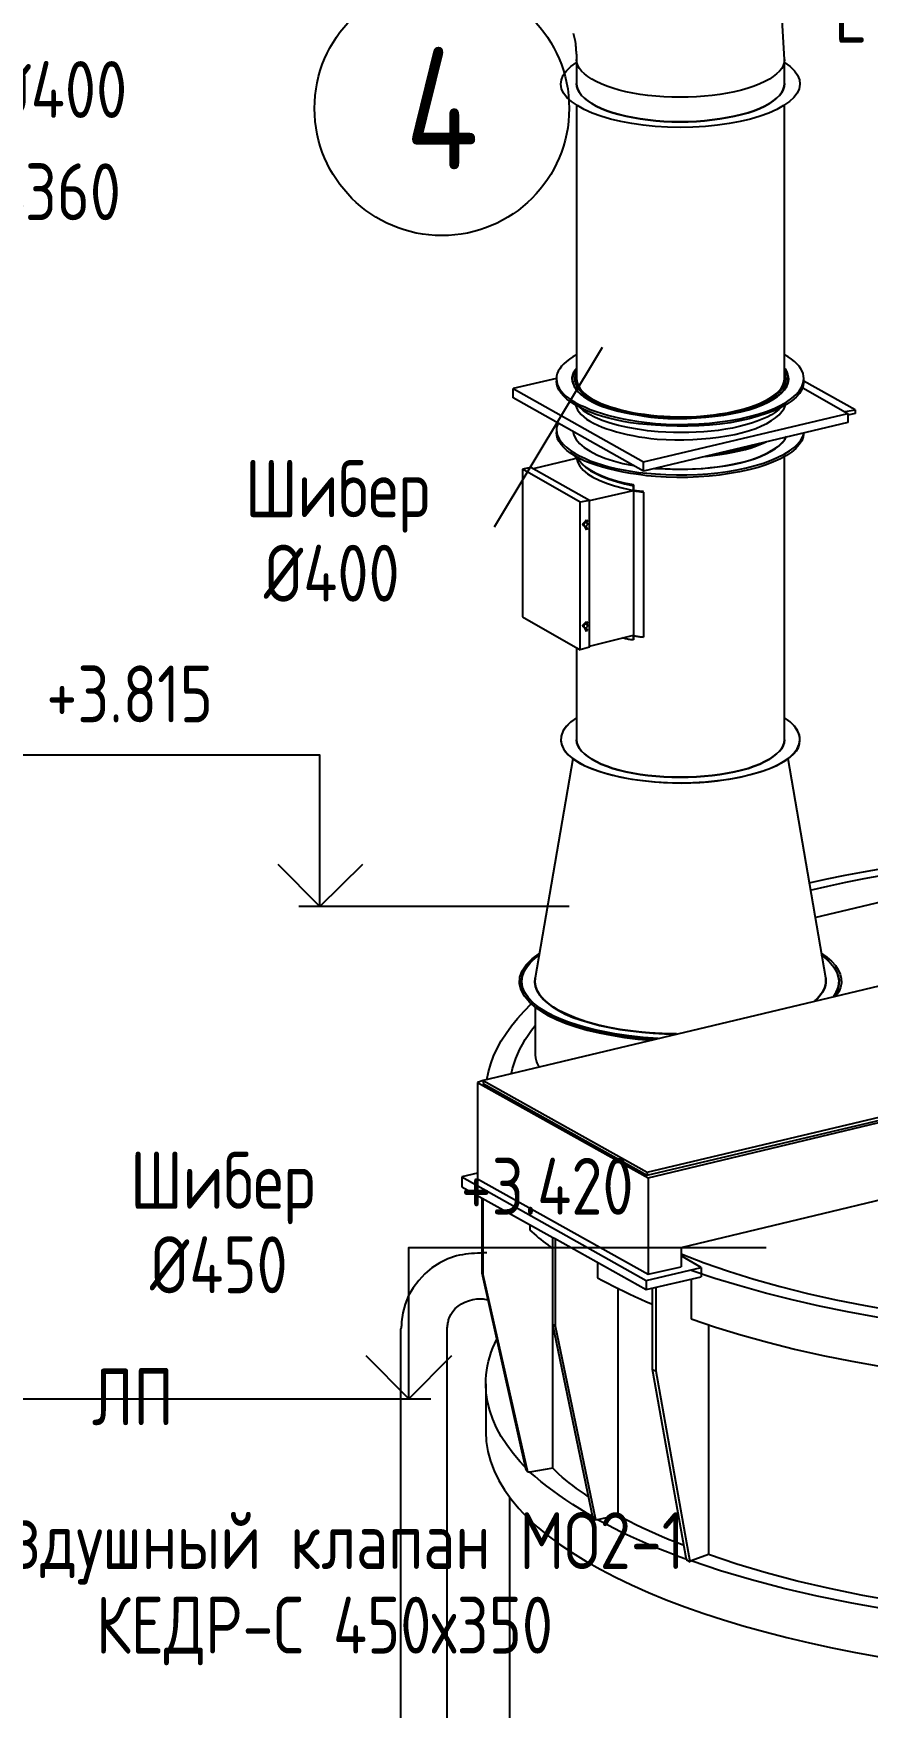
# Model space of a CAD drawing. Header units: metres. Extents: x 20 to 415, y 5 to 292.
# Drawn here: x 208.39 to 225.43, y 140.91 to 175.1 of the extents above; entities that cross this region are included whole.
import ezdxf
from ezdxf.enums import TextEntityAlignment as Align

# ---------------------------------------------------------------- set-up
doc = ezdxf.new("R2010")
doc.units = ezdxf.units.M
for name, color, linetype in [('АРМАТУРА', 8, 'Continuous'), ('ВОЗДУХОВОДЫ', 7, 'Continuous'), ('ОБОЗНАЧЕНИЯ', 7, 'Continuous'), ('ОБОРУДОВАНИЕ', 8, 'Continuous'), ('ПОЗИЦИИ', 1, 'Continuous')]:
    doc.layers.add(name, color=color, linetype=linetype)
doc.styles.add('GOST', font='isocpeur.ttf')

msp = doc.modelspace()

# ---------------------------------------------------------------- linework, layer by layer
at = {"layer": 'АРМАТУРА'}
for points in [[(218.549, 166.238), (218.38, 166.201)], [(219.747, 165.564), (218.549, 166.238)], [(218.605, 166.219), (219.485, 166.425)], [(219.485, 166.425), (219.48, 166.43), (219.476, 166.435), (219.472, 166.438), (219.47, 166.441), (219.468, 166.444), (219.467, 166.447), (219.467, 166.45), (219.466, 166.453), (219.466, 166.458), (219.466, 166.463)], [(219.466, 166.463), (219.466, 166.425)], [(219.485, 166.425), (219.485, 166.463)], [(219.485, 166.425), (219.508, 166.342), (219.553, 166.262), (219.621, 166.185), (219.71, 166.111), (219.819, 166.041), (219.948, 165.976), (220.096, 165.916), (220.262, 165.861), (220.446, 165.813), (220.646, 165.77)], [(219.503, 166.444), (219.546, 166.372), (219.606, 166.303), (219.683, 166.236), (219.776, 166.173), (219.885, 166.114), (220.009, 166.058), (220.148, 166.007), (220.3, 165.96), (220.467, 165.919), (220.646, 165.882)], [(219.503, 166.444), (219.541, 166.372), (219.599, 166.303), (219.675, 166.236), (219.768, 166.172), (219.878, 166.112), (220.004, 166.054), (220.144, 166.001), (220.299, 165.951), (220.466, 165.905), (220.646, 165.863)], [(220.646, 165.882), (220.467, 165.919), (220.3, 165.96), (220.148, 166.007), (220.009, 166.058), (219.885, 166.114), (219.776, 166.173), (219.683, 166.236), (219.606, 166.303), (219.546, 166.372), (219.503, 166.444)], [(219.56, 165.526), (218.38, 166.201)], [(218.38, 166.201), (218.38, 163.186)], [(220.646, 165.882), (220.646, 165.77)], [(220.646, 165.77), (220.646, 165.863)], [(219.747, 165.564), (219.56, 165.526)], [(219.56, 162.512), (219.56, 165.526)], [(219.747, 165.564), (220.646, 165.77)], [(219.747, 162.568), (219.747, 165.564)], [(220.646, 165.77), (220.663, 165.765), (220.681, 165.761), (220.701, 165.757), (220.721, 165.754), (220.742, 165.751), (220.763, 165.748), (220.785, 165.745), (220.807, 165.742), (220.829, 165.737), (220.851, 165.732)], [(220.646, 165.77), (220.663, 165.769), (220.681, 165.768), (220.701, 165.766), (220.721, 165.763), (220.742, 165.761), (220.763, 165.758), (220.785, 165.755), (220.807, 165.753), (220.829, 165.752), (220.851, 165.751)], [(220.646, 165.77), (220.646, 162.812)], [(220.851, 165.732), (220.851, 162.774)], [(219.634, 165.04), (219.629, 165.045), (219.625, 165.051), (219.622, 165.056), (219.62, 165.061), (219.618, 165.066), (219.617, 165.069), (219.616, 165.073), (219.616, 165.075), (219.616, 165.077), (219.616, 165.077), (219.616, 165.083), (219.618, 165.088), (219.62, 165.094), (219.624, 165.098), (219.628, 165.103), (219.632, 165.107), (219.637, 165.11), (219.642, 165.112), (219.648, 165.114), (219.653, 165.115)], [(219.672, 165.115), (219.666, 165.11), (219.661, 165.105), (219.656, 165.102), (219.651, 165.099), (219.646, 165.096), (219.642, 165.093), (219.639, 165.09), (219.637, 165.086), (219.635, 165.082), (219.634, 165.077), (219.634, 165.071), (219.635, 165.066), (219.635, 165.061), (219.636, 165.056), (219.637, 165.051), (219.639, 165.048), (219.641, 165.044), (219.644, 165.042), (219.648, 165.04), (219.653, 165.04)], [(219.653, 165.115), (219.691, 165.171)], [(219.691, 164.965), (219.653, 165.04)], [(219.653, 165.04), (219.672, 165.04)], [(219.709, 165.133), (219.672, 165.096)], [(219.691, 165.133), (219.672, 165.096)], [(219.672, 165.04), (219.678, 165.04), (219.683, 165.042), (219.688, 165.044), (219.693, 165.048), (219.698, 165.051), (219.702, 165.056), (219.705, 165.061), (219.707, 165.066), (219.709, 165.071), (219.709, 165.077), (219.709, 165.082), (219.709, 165.086), (219.709, 165.09), (219.708, 165.093), (219.707, 165.096), (219.705, 165.099), (219.703, 165.102), (219.7, 165.105), (219.696, 165.11), (219.691, 165.115)], [(219.672, 165.04), (219.709, 164.965)], [(219.672, 165.04), (219.691, 164.965)], [(219.691, 165.171), (219.709, 165.133)], [(219.691, 165.171), (219.691, 165.133)], [(218.38, 163.186), (219.56, 162.512)], [(219.634, 162.98), (219.629, 162.981), (219.625, 162.982), (219.622, 162.985), (219.62, 162.988), (219.618, 162.992), (219.617, 162.996), (219.616, 163.001), (219.616, 163.006), (219.616, 163.012), (219.616, 163.018), (219.616, 163.018), (219.618, 163.02), (219.62, 163.022), (219.624, 163.025), (219.628, 163.029), (219.632, 163.034), (219.637, 163.039), (219.642, 163.044), (219.648, 163.049), (219.653, 163.055)], [(219.672, 163.036), (219.666, 163.036), (219.661, 163.034), (219.656, 163.032), (219.651, 163.029), (219.646, 163.025), (219.642, 163.02), (219.639, 163.015), (219.637, 163.01), (219.635, 163.004), (219.634, 162.999), (219.634, 162.993), (219.635, 162.988), (219.635, 162.983), (219.636, 162.978), (219.637, 162.973), (219.639, 162.969), (219.641, 162.966), (219.644, 162.963), (219.648, 162.962), (219.653, 162.961)], [(219.653, 163.055), (219.691, 163.092)], [(219.691, 162.886), (219.653, 162.961)], [(219.653, 162.961), (219.672, 162.961)], [(219.709, 163.055), (219.672, 163.036)], [(219.691, 163.055), (219.672, 163.018)], [(219.672, 162.961), (219.678, 162.962), (219.683, 162.963), (219.688, 162.966), (219.693, 162.969), (219.698, 162.973), (219.702, 162.978), (219.705, 162.983), (219.707, 162.988), (219.709, 162.993), (219.709, 162.999), (219.709, 163.004), (219.709, 163.01), (219.709, 163.015), (219.708, 163.02), (219.707, 163.025), (219.705, 163.029), (219.703, 163.032), (219.7, 163.034), (219.696, 163.036), (219.691, 163.036)], [(219.672, 162.961), (219.709, 162.905)], [(219.672, 162.961), (219.691, 162.886)], [(219.691, 163.092), (219.709, 163.055)], [(219.691, 163.092), (219.691, 163.055)], [(219.747, 162.587), (220.646, 162.812)], [(220.646, 162.812), (220.646, 162.718)], [(220.646, 162.718), (220.646, 162.812)], [(220.646, 162.812), (220.663, 162.806), (220.681, 162.801), (220.701, 162.795), (220.721, 162.79), (220.742, 162.786), (220.763, 162.782), (220.785, 162.779), (220.807, 162.776), (220.829, 162.775), (220.851, 162.774)], [(219.747, 162.568), (219.56, 162.512)], [(220.646, 162.718), (220.619, 162.719), (220.593, 162.72), (220.57, 162.723), (220.548, 162.726), (220.526, 162.73), (220.505, 162.734), (220.485, 162.739), (220.464, 162.744), (220.443, 162.75), (220.421, 162.755)]]:
    msp.add_lwpolyline(points, dxfattribs=at)
at = {"layer": 'ВОЗДУХОВОДЫ'}
for points in [[(223.735, 174.57), (223.676, 175.5), (223.473, 176.416), (223.14, 177.301), (222.688, 178.14), (222.132, 178.916), (221.482, 179.615), (220.753, 180.219), (219.956, 180.714), (219.105, 181.083), (218.211, 181.31)], [(219.419, 175.113), (219.431, 175.057), (219.443, 175.001), (219.455, 174.944), (219.466, 174.888), (219.467, 174.855), (219.468, 174.823), (219.47, 174.791), (219.473, 174.76), (219.475, 174.729), (219.478, 174.698), (219.481, 174.667), (219.483, 174.635), (219.484, 174.603), (219.485, 174.57)], [(223.735, 174.514), (223.851, 174.428), (223.94, 174.34), (224.002, 174.249), (224.038, 174.158), (224.049, 174.067), (224.033, 173.976), (223.992, 173.886), (223.925, 173.799), (223.833, 173.715), (223.716, 173.634), (223.576, 173.553), (223.415, 173.479), (223.236, 173.413), (223.039, 173.354), (222.827, 173.304), (222.601, 173.262), (222.364, 173.228), (222.117, 173.204), (221.862, 173.189), (221.6, 173.184), (221.344, 173.189), (221.093, 173.204), (220.849, 173.228), (220.614, 173.262), (220.391, 173.304), (220.18, 173.354), (219.983, 173.413), (219.804, 173.479), (219.643, 173.553), (219.503, 173.634), (219.382, 173.715), (219.288, 173.799), (219.22, 173.886), (219.179, 173.976), (219.164, 174.067), (219.176, 174.158), (219.214, 174.249), (219.278, 174.34), (219.368, 174.428), (219.485, 174.514)], [(223.735, 174.514), (223.851, 174.428), (223.94, 174.34), (224.002, 174.249), (224.038, 174.158), (224.049, 174.067), (224.033, 173.976), (223.992, 173.886), (223.925, 173.799), (223.833, 173.715), (223.716, 173.634), (223.576, 173.553), (223.415, 173.479), (223.236, 173.413), (223.039, 173.354), (222.827, 173.304), (222.601, 173.262), (222.364, 173.228), (222.117, 173.204), (221.862, 173.189), (221.6, 173.184), (221.344, 173.189), (221.093, 173.204), (220.849, 173.228), (220.614, 173.262), (220.391, 173.304), (220.18, 173.354), (219.983, 173.413), (219.804, 173.479), (219.643, 173.553), (219.503, 173.634), (219.382, 173.715), (219.288, 173.799), (219.22, 173.886), (219.179, 173.976), (219.164, 174.067), (219.176, 174.158), (219.214, 174.249), (219.278, 174.34), (219.368, 174.428), (219.485, 174.514)], [(219.485, 174.57), (219.485, 174.083)], [(223.735, 174.57), (223.728, 174.509), (223.709, 174.449), (223.676, 174.39), (223.631, 174.333), (223.573, 174.277), (223.504, 174.223), (223.424, 174.171), (223.332, 174.121), (223.23, 174.073), (223.117, 174.027), (222.99, 173.984), (222.855, 173.946), (222.714, 173.912), (222.567, 173.883), (222.415, 173.858), (222.258, 173.838), (222.098, 173.822), (221.934, 173.811), (221.768, 173.804), (221.6, 173.802), (221.433, 173.804), (221.267, 173.811), (221.104, 173.822), (220.944, 173.838), (220.788, 173.858), (220.638, 173.883), (220.493, 173.912), (220.355, 173.946), (220.225, 173.984), (220.103, 174.027), (219.99, 174.073), (219.887, 174.121), (219.796, 174.171), (219.715, 174.223), (219.646, 174.277), (219.589, 174.333), (219.544, 174.39), (219.511, 174.449), (219.491, 174.509), (219.485, 174.57)], [(223.735, 174.083), (223.735, 174.57)], [(223.735, 174.083), (223.728, 174.021), (223.709, 173.96), (223.676, 173.899), (223.631, 173.839), (223.573, 173.781), (223.504, 173.725), (223.424, 173.67), (223.332, 173.618), (223.23, 173.568), (223.117, 173.521), (222.99, 173.483), (222.855, 173.448), (222.714, 173.415), (222.567, 173.386), (222.415, 173.36), (222.258, 173.338), (222.098, 173.32), (221.934, 173.308), (221.768, 173.299), (221.6, 173.297), (221.433, 173.299), (221.267, 173.308), (221.104, 173.32), (220.944, 173.338), (220.788, 173.36), (220.638, 173.386), (220.493, 173.415), (220.355, 173.448), (220.225, 173.483), (220.103, 173.521), (219.99, 173.568), (219.887, 173.618), (219.796, 173.67), (219.715, 173.725), (219.646, 173.781), (219.589, 173.839), (219.544, 173.899), (219.511, 173.96), (219.491, 174.021), (219.485, 174.083)], [(223.735, 174.083), (223.728, 174.021), (223.709, 173.96), (223.676, 173.899), (223.631, 173.839), (223.573, 173.781), (223.504, 173.725), (223.424, 173.67), (223.332, 173.618), (223.23, 173.568), (223.117, 173.521), (222.99, 173.483), (222.855, 173.448), (222.714, 173.415), (222.567, 173.386), (222.415, 173.36), (222.258, 173.338), (222.098, 173.32), (221.934, 173.308), (221.768, 173.299), (221.6, 173.297), (221.433, 173.299), (221.267, 173.308), (221.104, 173.32), (220.944, 173.338), (220.788, 173.36), (220.638, 173.386), (220.493, 173.415), (220.355, 173.448), (220.225, 173.483), (220.103, 173.521), (219.99, 173.568), (219.887, 173.618), (219.796, 173.67), (219.715, 173.725), (219.646, 173.781), (219.589, 173.839), (219.544, 173.899), (219.511, 173.96), (219.491, 174.021), (219.485, 174.083)], [(219.485, 174.083), (219.491, 174.021), (219.511, 173.96), (219.544, 173.899), (219.589, 173.839), (219.646, 173.781), (219.715, 173.725), (219.796, 173.67), (219.887, 173.618), (219.99, 173.568), (220.103, 173.521), (220.225, 173.483), (220.355, 173.448), (220.493, 173.415), (220.638, 173.386), (220.788, 173.36), (220.944, 173.338), (221.104, 173.32), (221.267, 173.308), (221.433, 173.299), (221.6, 173.297), (221.768, 173.299), (221.934, 173.308), (222.098, 173.32), (222.258, 173.338), (222.415, 173.36), (222.567, 173.386), (222.714, 173.415), (222.855, 173.448), (222.99, 173.483), (223.117, 173.521), (223.23, 173.568), (223.332, 173.618), (223.424, 173.67), (223.504, 173.725), (223.573, 173.781), (223.631, 173.839), (223.676, 173.899), (223.709, 173.96), (223.728, 174.021), (223.735, 174.083)], [(223.491, 174.214), (223.491, 174.214), (223.491, 174.214)], [(219.485, 173.634), (219.485, 168.054)], [(223.735, 168.054), (223.735, 173.634)], [(223.735, 160.677), (223.735, 166.463)], [(220.646, 165.77), (220.663, 165.769), (220.681, 165.768), (220.701, 165.766), (220.721, 165.763), (220.742, 165.761), (220.763, 165.758), (220.785, 165.755), (220.807, 165.753), (220.829, 165.752), (220.851, 165.751)], [(219.485, 162.568), (219.485, 160.677)], [(219.485, 161.126), (219.368, 161.041), (219.278, 160.952), (219.214, 160.862), (219.176, 160.77), (219.164, 160.677), (219.179, 160.585), (219.22, 160.493), (219.288, 160.402), (219.382, 160.314), (219.503, 160.228), (219.643, 160.152), (219.804, 160.082), (219.983, 160.019), (220.18, 159.963), (220.391, 159.914), (220.614, 159.873), (220.849, 159.841), (221.093, 159.817), (221.344, 159.802), (221.6, 159.797), (221.862, 159.802), (222.117, 159.817), (222.364, 159.841), (222.601, 159.873), (222.827, 159.914), (223.039, 159.963), (223.236, 160.019), (223.415, 160.082), (223.576, 160.152), (223.716, 160.228), (223.833, 160.314), (223.925, 160.402), (223.992, 160.493), (224.033, 160.585), (224.049, 160.677), (224.038, 160.77), (224.002, 160.862), (223.94, 160.952), (223.851, 161.041), (223.735, 161.126)], [(219.485, 161.126), (219.364, 161.035), (219.271, 160.941), (219.207, 160.845), (219.171, 160.748), (219.164, 160.651), (219.185, 160.555), (219.235, 160.46), (219.314, 160.367), (219.423, 160.277), (219.56, 160.19)], [(219.56, 160.19), (219.672, 160.136), (219.795, 160.085), (219.927, 160.038), (220.069, 159.994), (220.22, 159.954), (220.378, 159.918), (220.543, 159.886), (220.715, 159.858), (220.893, 159.835), (221.076, 159.816), (221.262, 159.802), (221.448, 159.793), (221.634, 159.791), (221.819, 159.793), (222.003, 159.802), (222.184, 159.816), (222.363, 159.835), (222.538, 159.861), (222.708, 159.892), (222.874, 159.928), (223.032, 159.964), (223.181, 160.004), (223.32, 160.049), (223.449, 160.096), (223.566, 160.148), (223.673, 160.203), (223.768, 160.261), (223.851, 160.322), (223.921, 160.386), (223.978, 160.452), (224.016, 160.52), (224.039, 160.589), (224.048, 160.658), (224.044, 160.727), (224.025, 160.797), (223.993, 160.865), (223.948, 160.932), (223.89, 160.999), (223.819, 161.064), (223.735, 161.126)], [(219.485, 160.677), (219.491, 160.616), (219.511, 160.556), (219.544, 160.497), (219.589, 160.44), (219.646, 160.385), (219.715, 160.331), (219.796, 160.279), (219.887, 160.228), (219.99, 160.18), (220.103, 160.134), (220.225, 160.091), (220.355, 160.053), (220.493, 160.02), (220.638, 159.99), (220.788, 159.966), (220.944, 159.945), (221.104, 159.93), (221.267, 159.918), (221.433, 159.912), (221.6, 159.909), (221.768, 159.912), (221.934, 159.918), (222.098, 159.93), (222.258, 159.945), (222.415, 159.966), (222.567, 159.99), (222.714, 160.02), (222.855, 160.053), (222.99, 160.091), (223.117, 160.134), (223.23, 160.18), (223.332, 160.228), (223.424, 160.279), (223.504, 160.331), (223.573, 160.385), (223.631, 160.44), (223.676, 160.497), (223.709, 160.556), (223.728, 160.616), (223.735, 160.677)], [(223.735, 160.677), (223.728, 160.616), (223.709, 160.556), (223.676, 160.497), (223.631, 160.44), (223.573, 160.385), (223.504, 160.331), (223.424, 160.279), (223.332, 160.228), (223.23, 160.18), (223.117, 160.134), (222.99, 160.091), (222.855, 160.053), (222.714, 160.02), (222.567, 159.99), (222.415, 159.966), (222.258, 159.945), (222.098, 159.93), (221.934, 159.918), (221.768, 159.912), (221.6, 159.909), (221.433, 159.912), (221.267, 159.918), (221.104, 159.93), (220.944, 159.945), (220.788, 159.966), (220.638, 159.99), (220.493, 160.02), (220.355, 160.053), (220.225, 160.091), (220.103, 160.134), (219.99, 160.18), (219.887, 160.228), (219.796, 160.279), (219.715, 160.331), (219.646, 160.385), (219.589, 160.44), (219.544, 160.497), (219.511, 160.556), (219.491, 160.616), (219.485, 160.677)], [(219.41, 160.284), (218.642, 155.809)], [(224.577, 155.809), (223.81, 160.284)], [(218.848, 155.079), (218.669, 155.194), (218.527, 155.315), (218.422, 155.44), (218.353, 155.568), (218.322, 155.697), (218.328, 155.826), (218.372, 155.953), (218.455, 156.078), (218.576, 156.199), (218.736, 156.315)], [(224.484, 156.315), (224.598, 156.234), (224.695, 156.151), (224.773, 156.066), (224.832, 155.978), (224.872, 155.889), (224.894, 155.798), (224.896, 155.707), (224.878, 155.616), (224.841, 155.525), (224.783, 155.435)], [(221.151, 154.573), (220.846, 154.595), (220.551, 154.627), (220.267, 154.668), (219.996, 154.718), (219.74, 154.777), (219.5, 154.844), (219.278, 154.92), (219.075, 155.003), (218.894, 155.094), (218.736, 155.191), (218.604, 155.294), (218.502, 155.401), (218.428, 155.511), (218.384, 155.622), (218.368, 155.734), (218.381, 155.846), (218.423, 155.958), (218.493, 156.067), (218.591, 156.174), (218.717, 156.277)], [(224.484, 156.277), (224.588, 156.197), (224.674, 156.114), (224.744, 156.029), (224.796, 155.942), (224.83, 155.854), (224.847, 155.765), (224.845, 155.676), (224.824, 155.588), (224.785, 155.501), (224.727, 155.416)], [(221.526, 154.667), (221.285, 154.671), (221.048, 154.682), (220.816, 154.701), (220.589, 154.726), (220.369, 154.758), (220.157, 154.796), (219.954, 154.84), (219.761, 154.89), (219.579, 154.945), (219.41, 155.004), (219.255, 155.073), (219.116, 155.145), (218.994, 155.22), (218.889, 155.298), (218.801, 155.378), (218.732, 155.461), (218.681, 155.546), (218.648, 155.632), (218.635, 155.72), (218.642, 155.809)], [(218.642, 155.809), (218.635, 155.72), (218.648, 155.632), (218.681, 155.546), (218.732, 155.461), (218.801, 155.378), (218.889, 155.298), (218.994, 155.22), (219.116, 155.145), (219.255, 155.073), (219.41, 155.004), (219.579, 154.945), (219.761, 154.89), (219.954, 154.84), (220.157, 154.796), (220.369, 154.758), (220.589, 154.726), (220.816, 154.701), (221.048, 154.682), (221.285, 154.671), (221.526, 154.667)], [(219.11, 155.154), (219.014, 155.212), (218.929, 155.272), (218.853, 155.335), (218.789, 155.401), (218.736, 155.467), (218.694, 155.535), (218.663, 155.604), (218.644, 155.673), (218.637, 155.741), (218.642, 155.809)], [(224.577, 155.809), (224.58, 155.759), (224.577, 155.71), (224.569, 155.662), (224.555, 155.615), (224.535, 155.568), (224.51, 155.522), (224.479, 155.476), (224.443, 155.431), (224.401, 155.386), (224.353, 155.341)], [(224.577, 155.809), (224.58, 155.759), (224.577, 155.71), (224.569, 155.662), (224.555, 155.615), (224.535, 155.568), (224.51, 155.522), (224.479, 155.476), (224.443, 155.431), (224.401, 155.386), (224.353, 155.341)], [(224.353, 155.341), (224.401, 155.386), (224.443, 155.431), (224.479, 155.476), (224.51, 155.522), (224.535, 155.568), (224.555, 155.615), (224.569, 155.662), (224.577, 155.71), (224.58, 155.759), (224.577, 155.809)], [(221.095, 154.555), (220.823, 154.575), (220.558, 154.604), (220.301, 154.64), (220.053, 154.682), (219.817, 154.732), (219.593, 154.789), (219.383, 154.852), (219.188, 154.922), (219.009, 154.997), (218.848, 155.079)], [(221.526, 154.667), (221.236, 154.673), (220.953, 154.689), (220.677, 154.715), (220.411, 154.752), (220.156, 154.798), (219.915, 154.853), (219.687, 154.916), (219.476, 154.988), (219.284, 155.067), (219.11, 155.154)]]:
    msp.add_lwpolyline(points, dxfattribs=at)
at = {"layer": 'ОБОЗНАЧЕНИЯ'}
for points in [[(220.009, 168.691), (217.8, 165.021)], [(214.242, 157.269), (214.242, 160.359), (207.333, 160.359)], [(213.381, 158.131), (214.242, 157.269), (215.122, 158.131)], [(219.335, 157.269), (213.811, 157.269)], [(216.058, 147.215), (216.058, 150.304), (223.36, 150.304)], [(215.178, 148.095), (216.058, 147.215), (216.938, 148.095)], [(203.944, 147.215), (216.508, 147.215)]]:
    msp.add_lwpolyline(points, dxfattribs=at)
at = {"layer": 'ОБОРУДОВАНИЕ'}
for points in [[(219.485, 168.541), (219.409, 168.495), (219.341, 168.449), (219.28, 168.402), (219.226, 168.354), (219.18, 168.305), (219.142, 168.255), (219.112, 168.205), (219.091, 168.155), (219.077, 168.105), (219.073, 168.054)], [(219.485, 168.26), (219.468, 168.243), (219.453, 168.224), (219.44, 168.205), (219.427, 168.185), (219.417, 168.164), (219.408, 168.143), (219.401, 168.121), (219.395, 168.099), (219.392, 168.077), (219.391, 168.054)], [(219.485, 168.26), (219.438, 168.187), (219.41, 168.113), (219.401, 168.039), (219.41, 167.965), (219.438, 167.893), (219.483, 167.822), (219.547, 167.754), (219.627, 167.688), (219.725, 167.626), (219.84, 167.567), (219.976, 167.508), (220.122, 167.455), (220.279, 167.408), (220.447, 167.366), (220.622, 167.331), (220.806, 167.302), (220.996, 167.279), (221.193, 167.262), (221.394, 167.252), (221.6, 167.249)], [(219.485, 168.26), (219.438, 168.187), (219.41, 168.113), (219.401, 168.039), (219.41, 167.965), (219.438, 167.893), (219.483, 167.822), (219.547, 167.754), (219.627, 167.688), (219.725, 167.626), (219.84, 167.567), (219.976, 167.508), (220.122, 167.455), (220.279, 167.408), (220.447, 167.366), (220.622, 167.331), (220.806, 167.302), (220.996, 167.279), (221.193, 167.262), (221.394, 167.252), (221.6, 167.249)], [(221.6, 167.249), (221.807, 167.252), (222.01, 167.262), (222.209, 167.279), (222.402, 167.302), (222.588, 167.331), (222.767, 167.366), (222.936, 167.408), (223.095, 167.455), (223.243, 167.508), (223.379, 167.567), (223.494, 167.626), (223.592, 167.688), (223.673, 167.754), (223.736, 167.822), (223.782, 167.893), (223.809, 167.965), (223.819, 168.039), (223.809, 168.113), (223.782, 168.187), (223.735, 168.26)], [(221.6, 167.249), (221.807, 167.252), (222.01, 167.262), (222.209, 167.279), (222.402, 167.302), (222.588, 167.331), (222.767, 167.366), (222.936, 167.408), (223.095, 167.455), (223.243, 167.508), (223.379, 167.567), (223.494, 167.626), (223.592, 167.688), (223.673, 167.754), (223.736, 167.822), (223.782, 167.893), (223.809, 167.965), (223.819, 168.039), (223.809, 168.113), (223.782, 168.187), (223.735, 168.26)], [(224.128, 168.054), (224.124, 168.105), (224.112, 168.155), (224.093, 168.205), (224.065, 168.255), (224.03, 168.305), (223.987, 168.354), (223.935, 168.402), (223.876, 168.449), (223.81, 168.495), (223.735, 168.541)], [(223.81, 168.054), (223.809, 168.077), (223.807, 168.099), (223.804, 168.121), (223.8, 168.143), (223.794, 168.164), (223.785, 168.185), (223.776, 168.205), (223.764, 168.224), (223.751, 168.243), (223.735, 168.26)], [(219.073, 168.054), (218.193, 167.848)], [(219.073, 168.054), (219.073, 167.998)], [(219.073, 168.054), (219.079, 167.987), (219.097, 167.922), (219.127, 167.858), (219.169, 167.796), (219.223, 167.736), (219.287, 167.678), (219.363, 167.623), (219.449, 167.57), (219.546, 167.52), (219.653, 167.474), (219.764, 167.425), (219.884, 167.379), (220.012, 167.337), (220.147, 167.298), (220.29, 167.263), (220.439, 167.231), (220.595, 167.202), (220.756, 167.177), (220.923, 167.155), (221.095, 167.137)], [(221.095, 167.099), (220.923, 167.113), (220.756, 167.131), (220.595, 167.153), (220.439, 167.179), (220.29, 167.209), (220.147, 167.244), (220.012, 167.282), (219.884, 167.323), (219.764, 167.369), (219.653, 167.418), (219.546, 167.469), (219.449, 167.523), (219.363, 167.578), (219.287, 167.635), (219.223, 167.694), (219.169, 167.753), (219.127, 167.814), (219.097, 167.875), (219.079, 167.936), (219.073, 167.998)], [(219.391, 168.054), (219.397, 167.998), (219.413, 167.942), (219.44, 167.887), (219.477, 167.832), (219.525, 167.778), (219.581, 167.725), (219.647, 167.674), (219.722, 167.624), (219.805, 167.576), (219.897, 167.53), (219.996, 167.492), (220.103, 167.456), (220.216, 167.422), (220.335, 167.391), (220.461, 167.361), (220.591, 167.334), (220.726, 167.31), (220.864, 167.287), (221.006, 167.267), (221.151, 167.249)], [(219.485, 168.185), (219.479, 168.169), (219.474, 168.154), (219.468, 168.139), (219.464, 168.126), (219.459, 168.113), (219.455, 168.1), (219.452, 168.088), (219.449, 168.077), (219.448, 168.065), (219.447, 168.054)], [(219.447, 168.054), (219.452, 167.999), (219.467, 167.944), (219.492, 167.891), (219.527, 167.838), (219.571, 167.787), (219.625, 167.737), (219.689, 167.688), (219.761, 167.641), (219.843, 167.594), (219.934, 167.549), (220.033, 167.51), (220.138, 167.473), (220.249, 167.437), (220.366, 167.404), (220.489, 167.373), (220.616, 167.345), (220.748, 167.32), (220.885, 167.299), (221.025, 167.281), (221.17, 167.268)], [(219.485, 168.185), (219.459, 168.117), (219.451, 168.049), (219.458, 167.981), (219.482, 167.913), (219.522, 167.846), (219.578, 167.781), (219.649, 167.718), (219.735, 167.658), (219.836, 167.601), (219.953, 167.549), (220.082, 167.495), (220.221, 167.447), (220.37, 167.405), (220.527, 167.369), (220.692, 167.338), (220.864, 167.313), (221.042, 167.293), (221.224, 167.279), (221.411, 167.271), (221.6, 167.268)], [(219.485, 168.185), (219.459, 168.117), (219.451, 168.049), (219.458, 167.981), (219.482, 167.913), (219.522, 167.846), (219.578, 167.781), (219.649, 167.718), (219.735, 167.658), (219.836, 167.601), (219.953, 167.549), (220.082, 167.495), (220.221, 167.447), (220.37, 167.405), (220.527, 167.369), (220.692, 167.338), (220.864, 167.313), (221.042, 167.293), (221.224, 167.279), (221.411, 167.271), (221.6, 167.268)], [(219.485, 168.054), (219.491, 167.993), (219.511, 167.931), (219.544, 167.87), (219.589, 167.811), (219.646, 167.752), (219.715, 167.696), (219.796, 167.641), (219.887, 167.589), (219.99, 167.539), (220.103, 167.492), (220.225, 167.454), (220.355, 167.419), (220.493, 167.386), (220.638, 167.357), (220.788, 167.331), (220.944, 167.309), (221.104, 167.292), (221.267, 167.279), (221.433, 167.271), (221.6, 167.268)], [(219.485, 168.054), (219.488, 168.009), (219.498, 167.964), (219.515, 167.92), (219.539, 167.876), (219.569, 167.832), (219.606, 167.789), (219.65, 167.746), (219.7, 167.704), (219.758, 167.663), (219.822, 167.623)], [(219.822, 167.623), (219.903, 167.585), (219.99, 167.547), (220.082, 167.512), (220.18, 167.478), (220.283, 167.446), (220.391, 167.416), (220.503, 167.389), (220.621, 167.364), (220.743, 167.342), (220.87, 167.324), (221.001, 167.308), (221.133, 167.295), (221.266, 167.285), (221.401, 167.277), (221.537, 167.272), (221.674, 167.271), (221.81, 167.274), (221.947, 167.28), (222.083, 167.291), (222.218, 167.305), (222.346, 167.319), (222.471, 167.336), (222.593, 167.358), (222.711, 167.383), (222.825, 167.411), (222.933, 167.441), (223.036, 167.475), (223.132, 167.51), (223.222, 167.547), (223.304, 167.586), (223.385, 167.626), (223.457, 167.669), (223.521, 167.713), (223.577, 167.759), (223.625, 167.806), (223.664, 167.854), (223.695, 167.904), (223.717, 167.953), (223.73, 168.004), (223.735, 168.054)], [(221.095, 167.137), (221.315, 167.124), (221.538, 167.119), (221.76, 167.121), (221.981, 167.13), (222.2, 167.146), (222.413, 167.169), (222.621, 167.199), (222.821, 167.234), (223.012, 167.276), (223.192, 167.324), (223.364, 167.382), (223.519, 167.445), (223.658, 167.511), (223.78, 167.581), (223.885, 167.654), (223.971, 167.73), (224.039, 167.808), (224.088, 167.888), (224.118, 167.97), (224.128, 168.054)], [(224.128, 167.998), (224.118, 167.914), (224.088, 167.832), (224.039, 167.752), (223.971, 167.675), (223.885, 167.6), (223.78, 167.529), (223.658, 167.461), (223.519, 167.398), (223.364, 167.34), (223.192, 167.286), (223.012, 167.234), (222.821, 167.19), (222.621, 167.153), (222.413, 167.124), (222.2, 167.102), (221.981, 167.087), (221.76, 167.08), (221.538, 167.079), (221.315, 167.086), (221.095, 167.099)], [(221.151, 167.249), (221.348, 167.241), (221.545, 167.238), (221.741, 167.241), (221.936, 167.249), (222.127, 167.263), (222.315, 167.283), (222.497, 167.308), (222.673, 167.339), (222.843, 167.375), (223.005, 167.418), (223.15, 167.465), (223.283, 167.518), (223.402, 167.575), (223.506, 167.636), (223.597, 167.701), (223.672, 167.768), (223.732, 167.838), (223.775, 167.909), (223.801, 167.981), (223.81, 168.054)], [(221.17, 167.268), (221.361, 167.259), (221.553, 167.257), (221.743, 167.259), (221.932, 167.268), (222.118, 167.282), (222.3, 167.301), (222.476, 167.327), (222.647, 167.358), (222.811, 167.394), (222.967, 167.436), (223.112, 167.483), (223.243, 167.535), (223.36, 167.59), (223.462, 167.648), (223.55, 167.71), (223.622, 167.775), (223.679, 167.842), (223.72, 167.911), (223.745, 167.982), (223.754, 168.054)], [(221.6, 167.268), (221.791, 167.271), (221.978, 167.279), (222.163, 167.293), (222.342, 167.313), (222.516, 167.338), (222.682, 167.369), (222.839, 167.405), (222.987, 167.447), (223.124, 167.495), (223.248, 167.549), (223.365, 167.601), (223.468, 167.658), (223.556, 167.718), (223.63, 167.781), (223.688, 167.846), (223.731, 167.913), (223.757, 167.981), (223.767, 168.049), (223.76, 168.117), (223.735, 168.185)], [(221.6, 167.268), (221.791, 167.271), (221.978, 167.279), (222.163, 167.293), (222.342, 167.313), (222.516, 167.338), (222.682, 167.369), (222.839, 167.405), (222.987, 167.447), (223.124, 167.495), (223.248, 167.549), (223.365, 167.601), (223.468, 167.658), (223.556, 167.718), (223.63, 167.781), (223.688, 167.846), (223.731, 167.913), (223.757, 167.981), (223.767, 168.049), (223.76, 168.117), (223.735, 168.185)], [(221.6, 167.268), (221.768, 167.271), (221.934, 167.279), (222.098, 167.292), (222.258, 167.309), (222.415, 167.331), (222.567, 167.357), (222.714, 167.386), (222.855, 167.419), (222.99, 167.454), (223.117, 167.492), (223.23, 167.539), (223.332, 167.589), (223.424, 167.641), (223.504, 167.696), (223.573, 167.752), (223.631, 167.811), (223.676, 167.87), (223.709, 167.931), (223.728, 167.992), (223.735, 168.054)], [(223.754, 168.054), (223.754, 168.065), (223.753, 168.077), (223.753, 168.088), (223.753, 168.1), (223.751, 168.113), (223.75, 168.126), (223.747, 168.139), (223.744, 168.154), (223.74, 168.169), (223.735, 168.185)], [(224.128, 167.998), (224.128, 168.054)], [(225.177, 167.418), (224.128, 167.998)], [(218.193, 167.848), (220.851, 166.35)], [(218.193, 167.661), (218.193, 167.848)], [(220.851, 166.163), (218.193, 167.661)], [(224.109, 167.867), (225.027, 167.343)], [(219.466, 167.511), (219.482, 167.461), (219.506, 167.412), (219.54, 167.365), (219.582, 167.318), (219.632, 167.272), (219.691, 167.228), (219.758, 167.185), (219.834, 167.143), (219.917, 167.102), (220.009, 167.062), (220.102, 167.029), (220.2, 166.997), (220.302, 166.967), (220.41, 166.938), (220.522, 166.912), (220.637, 166.888), (220.756, 166.866), (220.879, 166.847), (221.004, 166.831), (221.132, 166.818)], [(221.151, 166.968), (220.936, 166.989), (220.728, 167.017), (220.531, 167.053), (220.344, 167.095), (220.171, 167.144), (220.011, 167.199), (219.866, 167.26), (219.739, 167.326), (219.63, 167.397), (219.541, 167.474)], [(220.851, 166.35), (225.027, 167.343)], [(221.132, 166.818), (221.313, 166.809), (221.495, 166.805), (221.677, 166.805), (221.859, 166.811), (222.038, 166.821), (222.215, 166.836), (222.388, 166.856), (222.556, 166.882), (222.718, 166.913), (222.874, 166.949), (223.015, 166.991), (223.145, 167.037), (223.264, 167.086), (223.372, 167.139), (223.468, 167.195), (223.552, 167.254), (223.623, 167.315), (223.68, 167.379), (223.724, 167.444), (223.754, 167.511)], [(223.679, 167.474), (223.617, 167.419), (223.547, 167.366), (223.466, 167.316), (223.377, 167.268), (223.279, 167.223), (223.172, 167.181), (223.057, 167.142), (222.935, 167.106), (222.805, 167.073), (222.668, 167.043), (222.526, 167.017), (222.381, 166.996), (222.233, 166.979), (222.083, 166.966), (221.931, 166.957), (221.777, 166.952), (221.621, 166.95), (221.465, 166.953), (221.308, 166.959), (221.151, 166.968)], [(224.971, 167.38), (225.177, 167.418)], [(225.177, 167.343), (225.027, 167.305)], [(225.027, 167.343), (225.027, 167.155)], [(225.177, 167.418), (225.177, 167.343)], [(219.11, 167.137), (219.105, 167.125), (219.099, 167.114), (219.094, 167.103), (219.089, 167.091), (219.085, 167.078), (219.081, 167.065), (219.077, 167.052), (219.075, 167.037), (219.073, 167.022), (219.073, 167.006)], [(219.073, 167.006), (219.073, 166.949)], [(219.073, 167.006), (219.079, 166.944), (219.097, 166.882), (219.127, 166.821), (219.169, 166.761), (219.223, 166.701), (219.287, 166.643), (219.363, 166.586), (219.449, 166.531), (219.546, 166.477), (219.653, 166.425), (219.764, 166.376), (219.884, 166.331), (220.012, 166.289), (220.147, 166.251), (220.29, 166.217), (220.439, 166.187), (220.595, 166.16), (220.756, 166.138), (220.923, 166.12), (221.095, 166.107)], [(221.095, 166.051), (220.923, 166.069), (220.756, 166.091), (220.595, 166.116), (220.439, 166.144), (220.29, 166.175), (220.147, 166.209), (220.012, 166.245), (219.884, 166.284), (219.764, 166.325), (219.653, 166.369), (219.546, 166.421), (219.449, 166.474), (219.363, 166.53), (219.287, 166.587), (219.223, 166.645), (219.169, 166.705), (219.127, 166.765), (219.097, 166.826), (219.079, 166.888), (219.073, 166.949)], [(219.41, 166.987), (219.429, 166.898), (219.476, 166.811), (219.547, 166.726), (219.643, 166.645), (219.761, 166.568), (219.901, 166.496), (220.06, 166.43), (220.238, 166.371), (220.434, 166.319), (220.646, 166.275)], [(219.41, 166.987), (219.429, 166.898), (219.476, 166.811), (219.547, 166.726), (219.643, 166.645), (219.761, 166.568), (219.901, 166.496), (220.06, 166.43), (220.238, 166.371), (220.434, 166.319), (220.646, 166.275)], [(225.027, 167.155), (220.851, 166.163)], [(224.128, 166.949), (224.118, 166.866), (224.087, 166.784), (224.036, 166.704), (223.966, 166.626), (223.878, 166.552), (223.772, 166.48), (223.65, 166.413), (223.512, 166.35), (223.359, 166.291), (223.192, 166.238), (223.007, 166.19), (222.814, 166.148), (222.613, 166.113), (222.405, 166.083), (222.193, 166.06), (221.976, 166.044), (221.757, 166.035), (221.536, 166.033), (221.315, 166.038), (221.095, 166.051)], [(221.095, 166.107), (221.309, 166.093), (221.525, 166.087), (221.74, 166.087), (221.954, 166.093), (222.165, 166.107), (222.372, 166.127), (222.573, 166.154), (222.769, 166.188), (222.957, 166.228), (223.136, 166.275), (223.304, 166.328), (223.458, 166.385), (223.599, 166.446), (223.725, 166.51), (223.836, 166.577), (223.93, 166.647), (224.007, 166.72), (224.066, 166.795), (224.107, 166.871), (224.128, 166.949)], [(221.151, 166.219), (221.326, 166.21), (221.502, 166.206), (221.679, 166.206), (221.855, 166.21), (222.029, 166.219), (222.2, 166.233), (222.367, 166.251), (222.53, 166.273), (222.686, 166.3), (222.836, 166.332), (222.983, 166.373), (223.119, 166.417), (223.244, 166.464), (223.357, 166.515), (223.459, 166.568), (223.548, 166.624), (223.624, 166.683), (223.688, 166.744), (223.737, 166.808), (223.772, 166.875)], [(221.6, 166.201), (221.757, 166.203), (221.912, 166.209), (222.065, 166.22), (222.215, 166.234), (222.361, 166.252), (222.504, 166.273), (222.642, 166.298), (222.775, 166.325), (222.902, 166.355), (223.023, 166.388), (223.138, 166.428), (223.245, 166.471), (223.345, 166.515), (223.435, 166.562), (223.517, 166.61), (223.59, 166.66), (223.652, 166.712), (223.703, 166.765), (223.744, 166.819), (223.772, 166.875)], [(222.125, 166.463), (222.27, 166.481), (222.411, 166.501), (222.55, 166.524), (222.684, 166.549), (222.813, 166.577), (222.936, 166.608), (223.053, 166.642), (223.164, 166.679), (223.266, 166.719), (223.36, 166.762)], [(222.274, 166.5), (222.381, 166.517), (222.485, 166.536), (222.588, 166.556), (222.688, 166.576), (222.785, 166.598), (222.878, 166.621), (222.968, 166.646), (223.054, 166.671), (223.135, 166.697), (223.211, 166.725)], [(222.274, 166.5), (222.381, 166.517), (222.485, 166.536), (222.588, 166.556), (222.688, 166.576), (222.785, 166.598), (222.878, 166.621), (222.968, 166.646), (223.054, 166.671), (223.135, 166.697), (223.211, 166.725)], [(220.851, 166.163), (220.851, 166.35)], [(221.076, 166.219), (221.132, 166.219), (221.186, 166.217), (221.24, 166.215), (221.293, 166.213), (221.345, 166.21), (221.397, 166.207), (221.448, 166.205), (221.499, 166.203), (221.55, 166.201), (221.6, 166.201)], [(221.076, 166.219), (221.087, 166.219), (221.097, 166.219), (221.105, 166.219), (221.113, 166.219), (221.121, 166.219), (221.127, 166.219), (221.134, 166.219), (221.14, 166.219), (221.145, 166.219), (221.151, 166.219)], [(224.24, 157.756), (224.603, 157.833), (224.973, 157.907), (225.348, 157.977), (225.729, 158.043), (226.115, 158.105), (226.507, 158.163), (226.903, 158.218), (227.303, 158.268), (227.708, 158.314), (228.116, 158.355)], [(224.259, 157.606), (224.621, 157.688), (224.989, 157.766), (225.362, 157.839), (225.741, 157.908), (226.125, 157.972), (226.513, 158.031), (226.907, 158.086), (227.305, 158.137), (227.708, 158.183), (228.116, 158.224)], [(224.353, 157.045), (227.817, 157.869)], [(228.004, 156.202), (217.575, 153.712)], [(218.361, 155.734), (218.365, 155.79), (218.377, 155.846), (218.396, 155.902), (218.422, 155.958), (218.455, 156.013), (218.495, 156.067), (218.541, 156.121), (218.594, 156.174), (218.652, 156.226), (218.717, 156.277)], [(224.484, 156.277), (224.553, 156.226), (224.614, 156.174), (224.668, 156.121), (224.714, 156.067), (224.753, 156.013), (224.785, 155.958), (224.809, 155.902), (224.826, 155.846), (224.836, 155.79), (224.84, 155.734)], [(221.151, 154.573), (220.923, 154.588), (220.699, 154.609), (220.479, 154.636), (220.266, 154.669), (220.06, 154.707), (219.862, 154.75), (219.673, 154.798), (219.493, 154.85), (219.324, 154.907), (219.166, 154.966), (219.021, 155.031), (218.889, 155.098), (218.77, 155.17), (218.665, 155.245), (218.574, 155.322), (218.499, 155.402), (218.44, 155.483), (218.396, 155.566), (218.37, 155.65), (218.361, 155.734)], [(224.84, 155.734), (224.838, 155.705), (224.835, 155.676), (224.829, 155.645), (224.822, 155.614), (224.811, 155.582), (224.799, 155.55), (224.785, 155.517), (224.768, 155.483), (224.749, 155.45), (224.727, 155.416)], [(217.65, 153.731), (217.684, 153.892), (217.731, 154.052), (217.79, 154.21), (217.862, 154.367), (217.947, 154.522), (218.045, 154.676), (218.156, 154.829), (218.279, 154.981), (218.417, 155.133), (218.567, 155.285)], [(218.642, 155.229), (218.642, 154.255)], [(218.754, 155.135), (218.906, 155.043), (219.078, 154.958), (219.27, 154.879), (219.479, 154.808), (219.705, 154.744), (219.945, 154.687), (220.198, 154.638), (220.463, 154.596), (220.737, 154.562), (221.02, 154.536)], [(218.155, 153.862), (218.18, 153.962), (218.21, 154.062), (218.244, 154.161), (218.284, 154.259), (218.329, 154.356), (218.379, 154.452), (218.436, 154.549), (218.498, 154.644), (218.567, 154.74), (218.642, 154.835)], [(218.642, 154.255), (218.643, 154.227), (218.645, 154.201), (218.648, 154.175), (218.652, 154.149), (218.659, 154.124), (218.666, 154.099), (218.676, 154.073), (218.688, 154.047), (218.701, 154.02), (218.717, 153.993)], [(220.926, 151.84), (229.914, 153.974)], [(220.926, 151.783), (229.97, 153.918)], [(220.945, 151.727), (230.007, 153.899)], [(217.575, 153.712), (217.463, 153.675)], [(217.463, 153.675), (220.945, 151.727)], [(217.463, 153.675), (217.463, 151.709)], [(217.575, 153.712), (217.575, 153.656)], [(217.575, 153.712), (220.926, 151.84)], [(217.575, 153.656), (220.926, 151.783)], [(220.926, 151.84), (220.926, 151.783)], [(221.619, 150.304), (228.659, 151.989)], [(217.463, 151.821), (217.144, 151.746)], [(217.144, 151.746), (217.144, 151.54)], [(217.144, 151.746), (220.908, 149.63)], [(217.144, 151.54), (218.998, 150.51)], [(217.463, 151.709), (220.945, 149.761)], [(220.945, 151.727), (220.945, 149.761)], [(217.556, 149.78), (217.556, 151.315)], [(217.575, 149.743), (217.575, 151.297)], [(218.53, 150.772), (218.53, 150.66)], [(218.53, 150.66), (218.575, 150.621), (218.62, 150.582), (218.665, 150.543), (218.711, 150.504), (218.757, 150.466), (218.804, 150.428), (218.851, 150.391), (218.899, 150.355), (218.948, 150.32), (218.998, 150.286)], [(218.998, 150.51), (219.035, 150.492)], [(218.998, 148.732), (218.998, 150.51)], [(218.998, 150.51), (219.035, 150.492)], [(219.035, 150.492), (220.908, 149.443)], [(219.054, 148.694), (219.054, 150.473)], [(217.65, 150.192), (217.588, 150.191), (217.526, 150.19), (217.464, 150.187), (217.403, 150.183), (217.341, 150.178), (217.279, 150.172), (217.217, 150.164), (217.155, 150.156), (217.094, 150.147), (217.032, 150.136), (216.856, 150.074), (216.689, 149.99), (216.532, 149.887), (216.388, 149.766), (216.26, 149.63), (216.148, 149.481), (216.054, 149.32), (215.982, 149.149), (215.933, 148.971), (215.909, 148.788), (215.909, 148.771), (215.908, 148.754), (215.908, 148.738), (215.907, 148.722), (215.906, 148.706), (215.904, 148.691), (215.902, 148.676), (215.899, 148.662), (215.895, 148.65), (215.89, 148.638)], [(218.998, 145.792), (218.998, 150.286)], [(221.619, 150.304), (221.619, 149.911)], [(221.619, 150.173), (222.092, 149.993), (222.588, 149.821), (223.107, 149.659), (223.646, 149.507), (224.205, 149.366), (224.783, 149.235), (225.378, 149.115), (225.989, 149.007), (226.615, 148.91), (227.255, 148.825), (227.911, 148.753), (228.574, 148.693), (229.244, 148.645), (229.919, 148.611), (230.597, 148.589), (231.278, 148.58), (231.959, 148.584), (232.64, 148.601), (233.319, 148.632), (233.995, 148.675)], [(222.031, 149.892), (221.619, 150.136)], [(219.915, 150.005), (219.915, 149.686)], [(220.908, 149.63), (222.031, 149.892)], [(220.945, 149.761), (221.619, 149.911)], [(233.995, 148.488), (233.342, 148.449), (232.685, 148.423), (232.026, 148.408), (231.366, 148.405), (230.707, 148.413), (230.05, 148.433), (229.395, 148.464), (228.744, 148.505), (228.099, 148.557), (227.461, 148.619), (226.832, 148.697), (226.215, 148.785), (225.611, 148.883), (225.021, 148.991), (224.446, 149.108), (223.887, 149.235), (223.345, 149.372), (222.819, 149.517), (222.312, 149.672), (221.825, 149.836)], [(222.031, 149.892), (222.031, 149.705)], [(218.455, 145.755), (217.556, 149.78)], [(217.575, 149.743), (217.556, 149.78)], [(218.492, 145.717), (217.575, 149.743)], [(219.915, 149.686), (220.018, 149.63), (220.122, 149.574), (220.229, 149.519), (220.338, 149.463), (220.449, 149.408), (220.562, 149.354), (220.678, 149.3), (220.796, 149.247), (220.916, 149.195), (221.039, 149.143)], [(220.327, 149.481), (220.327, 144.837)], [(220.908, 149.443), (222.031, 149.705)], [(220.908, 149.63), (220.908, 149.443)], [(221.039, 147.814), (221.039, 149.462)], [(221.114, 147.777), (221.114, 149.481)], [(221.825, 149.649), (221.825, 148.844)], [(216.845, 148.638), (216.845, 148.661), (216.847, 148.685), (216.849, 148.709), (216.853, 148.733), (216.856, 148.757), (216.861, 148.781), (216.866, 148.803), (216.871, 148.825), (216.877, 148.845), (216.882, 148.863), (216.915, 148.933), (216.958, 148.997), (217.008, 149.055), (217.067, 149.106), (217.133, 149.151), (217.204, 149.187), (217.281, 149.217), (217.363, 149.238), (217.449, 149.252), (217.537, 149.256), (217.543, 149.256), (217.548, 149.256), (217.554, 149.256), (217.559, 149.256), (217.563, 149.256), (217.567, 149.256), (217.57, 149.256), (217.573, 149.256), (217.574, 149.256), (217.575, 149.256)], [(217.575, 149.256), (217.669, 149.237)], [(221.825, 148.844), (222.324, 148.675), (222.844, 148.516), (223.383, 148.367), (223.941, 148.228), (224.517, 148.1), (225.109, 147.981), (225.718, 147.873), (226.341, 147.774), (226.979, 147.686), (227.629, 147.608), (228.285, 147.546), (228.947, 147.496), (229.613, 147.457), (230.284, 147.43), (230.957, 147.414), (231.632, 147.41), (232.306, 147.418), (232.979, 147.438), (233.648, 147.47), (234.314, 147.515)], [(215.89, 148.638), (215.89, 129.109)], [(216.845, 128.585), (216.845, 148.638)], [(217.631, 147.515), (217.633, 147.609), (217.64, 147.703), (217.651, 147.797), (217.667, 147.889), (217.687, 147.98), (217.712, 148.071), (217.741, 148.162), (217.775, 148.252), (217.813, 148.342), (217.856, 148.432)], [(219.822, 144.762), (218.998, 148.732)], [(218.998, 148.732), (219.054, 148.694)], [(219.878, 144.743), (219.054, 148.694)], [(222.181, 148.732), (222.181, 144.032)], [(221.731, 143.92), (221.039, 147.814)], [(221.039, 147.814), (221.114, 147.777)], [(221.806, 143.882), (221.114, 147.777)], [(218.492, 145.755), (218.332, 145.924), (218.187, 146.096), (218.059, 146.269), (217.947, 146.444), (217.851, 146.621), (217.772, 146.798), (217.711, 146.976), (217.667, 147.155), (217.64, 147.335), (217.631, 147.515)], [(217.631, 147.515), (217.631, 146.541)], [(217.631, 146.541), (217.642, 146.339), (217.674, 146.139), (217.727, 145.94), (217.801, 145.742), (217.896, 145.546), (218.011, 145.352), (218.148, 145.16), (218.305, 144.969), (218.482, 144.78), (218.68, 144.594), (218.902, 144.415), (219.142, 144.239), (219.4, 144.066), (219.676, 143.896), (219.969, 143.73), (220.28, 143.568), (220.608, 143.41), (220.953, 143.256), (221.315, 143.108), (221.694, 142.965), (222.084, 142.827), (222.488, 142.695), (222.907, 142.569), (223.339, 142.449), (223.784, 142.335), (224.241, 142.227), (224.708, 142.126), (225.186, 142.031), (225.673, 141.942)], [(218.492, 145.717), (218.455, 145.755)], [(218.53, 145.717), (218.492, 145.717)], [(218.998, 145.792), (218.53, 145.717)], [(219.859, 144.781), (219.704, 144.871), (219.554, 144.963), (219.408, 145.055), (219.267, 145.148), (219.131, 145.242), (219.001, 145.336), (218.875, 145.431), (218.754, 145.526), (218.639, 145.622), (218.53, 145.717)], [(219.728, 145.212), (219.645, 145.268), (219.564, 145.324), (219.485, 145.381), (219.409, 145.438), (219.335, 145.495), (219.263, 145.553), (219.193, 145.611), (219.126, 145.67), (219.061, 145.731), (218.998, 145.792)], [(218.118, 145.212), (218.118, 127.874)], [(219.822, 144.762), (219.878, 144.743)], [(219.915, 144.743), (219.878, 144.743)], [(220.327, 144.837), (219.915, 144.743)], [(221.75, 143.92), (221.545, 143.998), (221.344, 144.077), (221.147, 144.157), (220.956, 144.237), (220.77, 144.318), (220.588, 144.4), (220.412, 144.483), (220.241, 144.568), (220.075, 144.655), (219.915, 144.743)], [(221.675, 144.219), (221.525, 144.276), (221.379, 144.334), (221.236, 144.393), (221.096, 144.453), (220.959, 144.514), (220.826, 144.576), (220.696, 144.64), (220.57, 144.705), (220.447, 144.77), (220.327, 144.837)], [(222.181, 144.032), (221.825, 143.901)], [(226.032, 143.074), (225.331, 143.197), (224.651, 143.335), (223.994, 143.488), (223.362, 143.655), (222.758, 143.837), (222.181, 144.032)], [(221.731, 143.92), (221.806, 143.882)], [(221.825, 143.901), (221.806, 143.882)], [(225.833, 142.909), (225.106, 143.037), (224.401, 143.181), (223.719, 143.34), (223.061, 143.513), (222.429, 143.7), (221.825, 143.901)]]:
    msp.add_lwpolyline(points, dxfattribs=at)
at = {"layer": 'ПОЗИЦИИ'}
msp.add_circle((216.734, 173.574), 2.6, dxfattribs=at)

# ---------------------------------------------------------------- texts
at = {"layer": 'ОБОЗНАЧЕНИЯ', "style": 'GOST', "width": 0.8}
for s, height, p in [('L 4360', 1.1615, (224.75, 174.915)), ('%%c400', 1.1615, (207.529, 173.378)), ('L 4360', 1.1615, (206.255, 171.289)), ('Шибер', 1.1615, (212.712, 165.222)), ('%%c400', 1.1615, (213.096, 163.497)), ('+3.815', 1.1615, (208.654, 161.03)), ('Шибер', 1.1615, (210.366, 151.094)), ('+3.420', 1.1615, (217.12, 150.973)), ('%%c450', 1.1615, (210.768, 149.369)), ('ЛП', 1.1615, (209.585, 146.673)), ('Воздушный клапан МО2-1', 1.16149, (206.605, 143.734)), ('КЕДР-С 450х350', 1.16149, (209.665, 142.008))]:
    msp.add_text(s, height=height, dxfattribs=at).set_placement(p)
at = {"layer": 'ПОЗИЦИИ', "style": 'GOST', "width": 0.8}
msp.add_text('4', height=2.5, dxfattribs=at).set_placement((216.734, 172.324), align=Align.CENTER)

doc.saveas('drawing.dxf')
